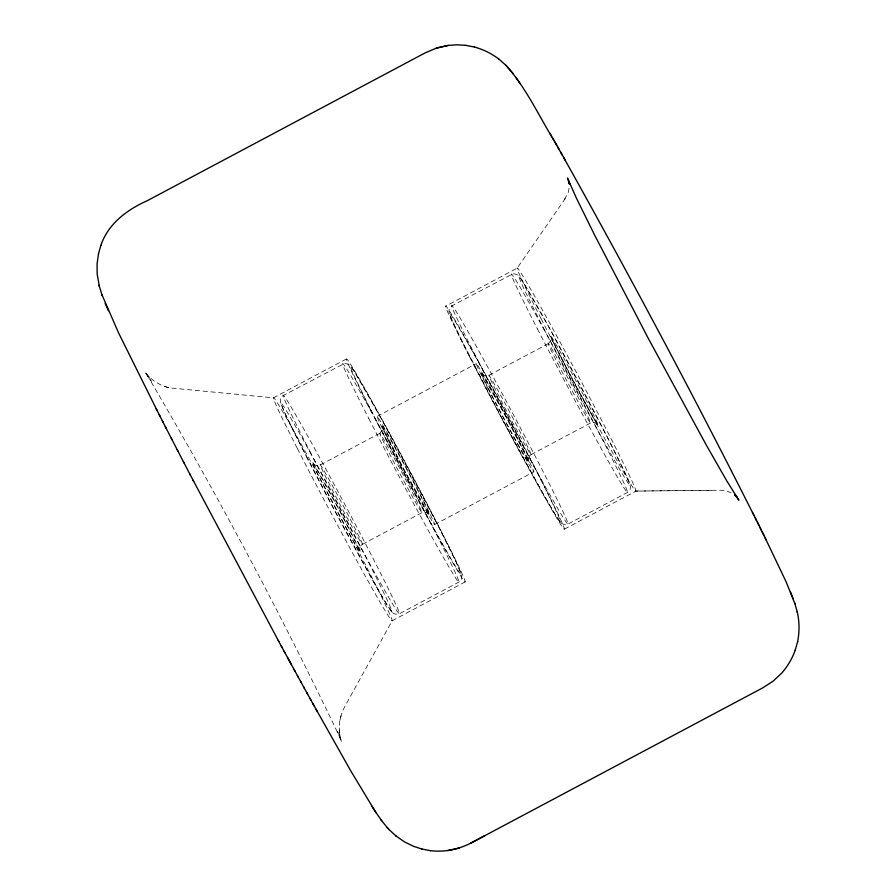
<?xml version="1.0" encoding="UTF-8"?>
<svg xmlns="http://www.w3.org/2000/svg" width="896" height="896" viewBox="0 0 896 896"><rect width="100%" height="100%" fill="white"/><g stroke="black" fill="none" stroke-linecap="round" stroke-linejoin="round"><path stroke-width="0.67" stroke-dasharray="4.48 3.36" d="M465.282 581.862L392.202 620.726L344.758 706.653C341.152 713.194 339.304 720.866 339.214 727.496M569.072 188.205L568.12 193.01L562.8 202.104M339.92 720.272L341.802 713.194M379.725 433.328L382.469 430.013L382.066 425.981L404.757 471.128L429.352 514.853L426.216 512.243L421.938 512.669L362.432 544.32L359.722 547.658L360.125 551.611L339.618 510.574L312.838 462.739L314.619 464.979L313.309 463.344M548.33 343.65L551.074 340.334L550.67 336.302L573.362 381.461L597.946 425.174L594.821 422.576L590.542 423.002L531.037 454.642L528.326 457.979L528.73 461.933L508.222 420.907L481.432 373.072L483.224 375.301L481.914 373.666M565.376 198.397L517.126 268.184L445.592 306.23M362.432 544.32L362.477 544.286A44.946 1.154 62 0 0 332.013 484.915A44.946 1.154 62 0 0 329.605 484.669A44.946 1.154 62 0 0 362.432 544.32L360.73 545.742M531.037 454.642L531.082 454.608A44.946 1.154 62 0 0 500.606 395.248A44.946 1.154 62 0 0 498.21 394.99A44.946 1.154 62 0 0 531.037 454.642L529.334 456.064M346.416 358.971L273.336 397.846L168.605 387.778L161.762 385.392L155.478 381.998L149.486 377.294L150.192 377.978L145.018 372.277L151.278 381.349L145.723 372.635C216.227 492.475 281.792 615.44 341.6 740.97L337.422 731.315L341.432 741.619L339.606 734.126L339.752 734.955L339.203 727.339L339.752 734.955M377.216 416.338L476.403 363.586M379.77 433.294L320.264 464.946L316.109 465.461L314.171 464.397M548.374 343.616L488.858 375.267L484.714 375.782L482.776 374.718M434.694 524.541L533.87 471.8M564.458 529.11L635.992 491.075L720.619 490.202L726.701 490.963L731.147 492.856M711.48 490.314L635.992 491.075M168.605 387.778L161.762 385.392M561.243 523.107L563.696 524.485L567.986 524.093L627.525 492.419L630.246 489.138L630.437 486.27L624.445 471.666L607.051 436.632L550.469 329.941L522.01 280.314L518.067 275.083L513.43 273.56L451.909 305.827L449.154 309.176L448.974 312.088L452.95 322.28L464.117 345.363L502.466 419.328L542.494 492.666L555.206 514.483L561.243 523.107L558.835 520.094M392.638 612.786L395.091 614.163L399.392 613.76L458.931 582.086L461.642 578.805L461.832 575.949L455.84 561.344L438.458 526.299L381.864 419.619L353.405 369.981L349.462 364.75L344.826 363.238L283.304 395.494L280.549 398.854L280.37 401.766L284.346 411.958L295.523 435.03L333.861 509.006L373.89 582.344L386.602 604.15L392.638 612.786L390.242 609.762M474.936 366.699A117.992 3.046 62 0 0 560.392 521.763A117.992 3.046 62 0 0 479.64 364.314A117.992 3.046 62 0 0 474.936 366.699M491.781 395.136A50.568 1.299 62 0 0 528.707 462.246A50.568 1.299 62 0 0 494.491 395.416A50.568 1.299 62 0 0 491.781 395.136M478.464 361.637A123.603 3.181 62 0 0 567.986 524.093A123.603 3.181 62 0 0 483.392 359.139A123.603 3.181 62 0 0 478.464 361.637M537.432 328.922A123.603 3.181 62 0 0 627.458 492.453A123.603 3.181 62 0 0 543.48 328.552A123.603 3.181 62 0 0 537.432 328.922M557.682 363.294A44.946 1.154 62 0 0 590.542 422.99A44.946 1.154 62 0 0 560.146 363.642A44.946 1.154 62 0 0 557.682 363.294M543.838 328.754A117.992 3.046 62 0 0 629.787 484.848A117.992 3.046 62 0 0 549.618 328.395A117.992 3.046 62 0 0 543.838 328.754M561.176 358.154A50.568 1.299 62 0 0 598.136 425.32A50.568 1.299 62 0 0 563.942 358.546A50.568 1.299 62 0 0 561.176 358.154M306.331 456.378A117.992 3.046 62 0 0 391.787 611.442A117.992 3.046 62 0 0 311.035 453.992A117.992 3.046 62 0 0 306.331 456.378M323.176 484.803A50.568 1.299 62 0 0 360.114 551.914A50.568 1.299 62 0 0 325.886 485.094A50.568 1.299 62 0 0 323.176 484.803M309.859 451.315A123.603 3.181 62 0 0 399.392 613.76A123.603 3.181 62 0 0 314.787 448.818A123.603 3.181 62 0 0 309.859 451.315M368.827 418.6A123.603 3.181 62 0 0 458.864 582.12A123.603 3.181 62 0 0 374.875 418.219A123.603 3.181 62 0 0 368.827 418.6M389.088 452.962A44.946 1.154 62 0 0 421.938 512.669A44.946 1.154 62 0 0 391.541 453.32A44.946 1.154 62 0 0 389.088 452.962M375.245 418.432A117.992 3.046 62 0 0 461.182 574.526A117.992 3.046 62 0 0 381.013 418.074A117.992 3.046 62 0 0 375.245 418.432M392.571 447.821A50.568 1.299 62 0 0 429.531 514.987A50.568 1.299 62 0 0 395.338 448.224A50.568 1.299 62 0 0 392.571 447.821M297.382 448.515A126.414 3.259 62 0 0 391.821 620.76A126.414 3.259 62 0 0 309.12 458.584A126.414 3.259 62 0 0 297.382 448.515M370.462 409.651A126.414 3.259 62 0 0 464.89 581.885A126.414 3.259 62 0 0 382.189 419.72A126.414 3.259 62 0 0 370.462 409.651M388.674 440.922A61.365 1.579 62 0 0 434.515 524.53A61.365 1.579 62 0 0 394.363 445.805A61.365 1.579 62 0 0 388.674 440.922M487.85 388.17A61.365 1.579 62 0 0 533.691 471.778A61.365 1.579 62 0 0 493.539 393.053A61.365 1.579 62 0 0 487.85 388.17M469.638 356.899A126.414 3.259 62 0 0 564.077 529.144A126.414 3.259 62 0 0 481.376 366.968A126.414 3.259 62 0 0 469.638 356.899M541.162 318.853A126.414 3.259 62 0 0 635.6 491.098A126.414 3.259 62 0 0 552.899 328.922A126.414 3.259 62 0 0 541.162 318.853"/><path stroke-width="1.34" d="M797.619 641.693C799.546 631.859 799.546 621.589 797.205 611.822M99.299 286.216L97.149 273.84L97.082 263.771L98.526 253.68M795.312 650.003C792.299 658.392 787.752 666.165 781.906 672.896L773.282 681.038L763.034 687.702L470.456 843.315C458.114 849.509 444.091 852.387 430.326 850.662M100.834 245.571C107.912 223.978 127.098 209.653 147.123 200.782L425.365 52.774L436.61 48.026L448.179 45.416L457.05 44.8L465.931 45.371M797.642 641.558L795.222 650.25M98.482 253.826L100.878 245.414M470.456 843.315L484.792 835.677M436.397 48.115L448.302 45.394M447.608 850.629L459.357 847.997M396.01 836.024L404.712 842.016L413.739 846.395L422.038 849.072M474.398 47.029C483.437 49.448 491.938 53.704 499.318 59.438M421.904 849.061L430.472 850.685M465.797 45.349L474.533 47.051M734.877 495.454L736.893 497.056L734.619 494.278L738.83 500.147L726.891 481.085L706.227 444.931L648.402 338.587L594.541 234.909L576.408 198.139L567.437 177.979L569.8 184.386L568.814 181.115L569.027 183.691M505.926 65.341C526.053 87.618 538.597 115.483 554.221 140.851M387.162 827.49L388.987 829.528M499.117 59.27L506.128 65.509M388.786 829.349L396.222 836.214M512.736 73.17L513.285 73.819L506.834 66.259M381.651 820.635L375.648 812.09M381.035 819.885L387.789 828.274M515.894 77.37L520.173 83.642M312.928 703.752L350.549 770.515L375.066 811.182M376.219 812.952L371.806 806.109M552.317 137.502L556.741 145.286M549.696 132.922L551.645 136.349M554.882 142.016L559.339 149.856M563.651 157.506C630.56 277.122 694.982 398.16 756.582 520.61M557.525 146.664L562.307 155.109M560.549 152.006L565.354 160.507M309.893 698.275L313.981 705.667M189.762 473.928L278.802 641.469M303.498 686.694L307.686 694.299M306.723 692.53L310.912 700.123M297.36 675.517L301.336 682.752M315.907 709.128L317.005 711.122M300.451 681.139L304.427 688.374M294.874 670.97L287.493 657.462M294.078 669.514L298.2 677.051M284.189 651.403L291.514 664.821M278.208 640.405L281.837 647.069M281.21 645.926L284.861 652.624M183.31 461.518L190.355 475.093M177.206 449.725L183.994 462.851M171.27 438.189L177.979 451.214M101.898 294.616L118.619 332.998L157.226 410.749M165.278 426.53L172.11 439.835M193.077 480.301L193.626 481.376M162.299 420.717L166.197 428.322M159.208 414.658L163.262 422.587M156.184 408.71L160.216 416.618M754.992 517.406L759.046 525.56M752.494 512.422L754.04 515.536M757.422 522.278L761.499 530.488M764.49 536.558L785.994 581.538L795.01 603.926M759.819 527.117L763.862 535.27M762.149 531.81L766.248 540.098M108.338 310.688L105.157 303.285M792.691 597.419L790.552 592.043M792.994 598.181L793.285 598.898M99.008 285.264L102.178 295.546M794.774 603.086L797.44 612.685"/></g></svg>
